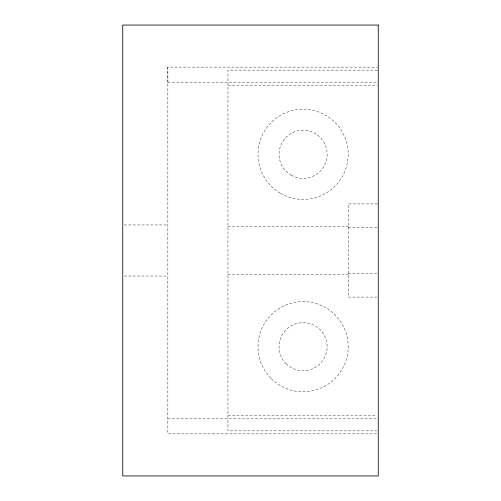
<?xml version="1.0" encoding="UTF-8"?>
<svg xmlns="http://www.w3.org/2000/svg" width="501" height="501" viewBox="0 0 501 501"><rect width="100%" height="100%" fill="white"/><g stroke="black" fill="none" stroke-linecap="round" stroke-linejoin="round"><path stroke-width="0.38" stroke-dasharray="2.5 1.88" d="M376.689 433.866L167.835 433.866L167.835 67.134L377.472 67.134M377.472 70.14L227.955 70.14L227.955 430.86L376.696 430.86M167.835 82.164L377.472 82.164M227.955 85.17L377.472 85.17M377.485 203.907L348.195 203.907L348.195 297.093L376.714 297.093M124.298 224.949L167.835 224.949M227.955 226.452L348.195 226.452M348.195 227.203L377.485 227.203M348.195 273.796L376.714 273.796M227.955 274.548L348.195 274.548M124.298 276.051L167.835 276.051M227.955 415.83L376.696 415.83M167.835 418.836L376.689 418.836M167.835 67.134L167.923 82.164M291.081 175.137A24.048 24.048 0 0 0 327.153 154.308A24.048 24.048 0 0 0 291.081 133.479A24.048 24.048 0 0 0 291.081 175.137M280.56 193.355A45.09 45.09 0 0 0 348.195 154.308A45.09 45.09 0 0 0 280.56 115.261A45.09 45.09 0 0 0 280.56 193.355M271.223 378.574A45.09 45.09 0 0 0 346.661 358.359A45.09 45.09 0 0 0 291.438 303.136A45.09 45.09 0 0 0 271.223 378.574M286.102 363.695A24.048 24.048 0 0 0 326.333 352.917A24.048 24.048 0 0 0 296.88 323.464A24.048 24.048 0 0 0 286.102 363.695"/><path stroke-width="0.75" d="M378.255 25.05L122.745 25.05L122.745 475.95L378.255 475.95L378.255 25.05"/></g></svg>
